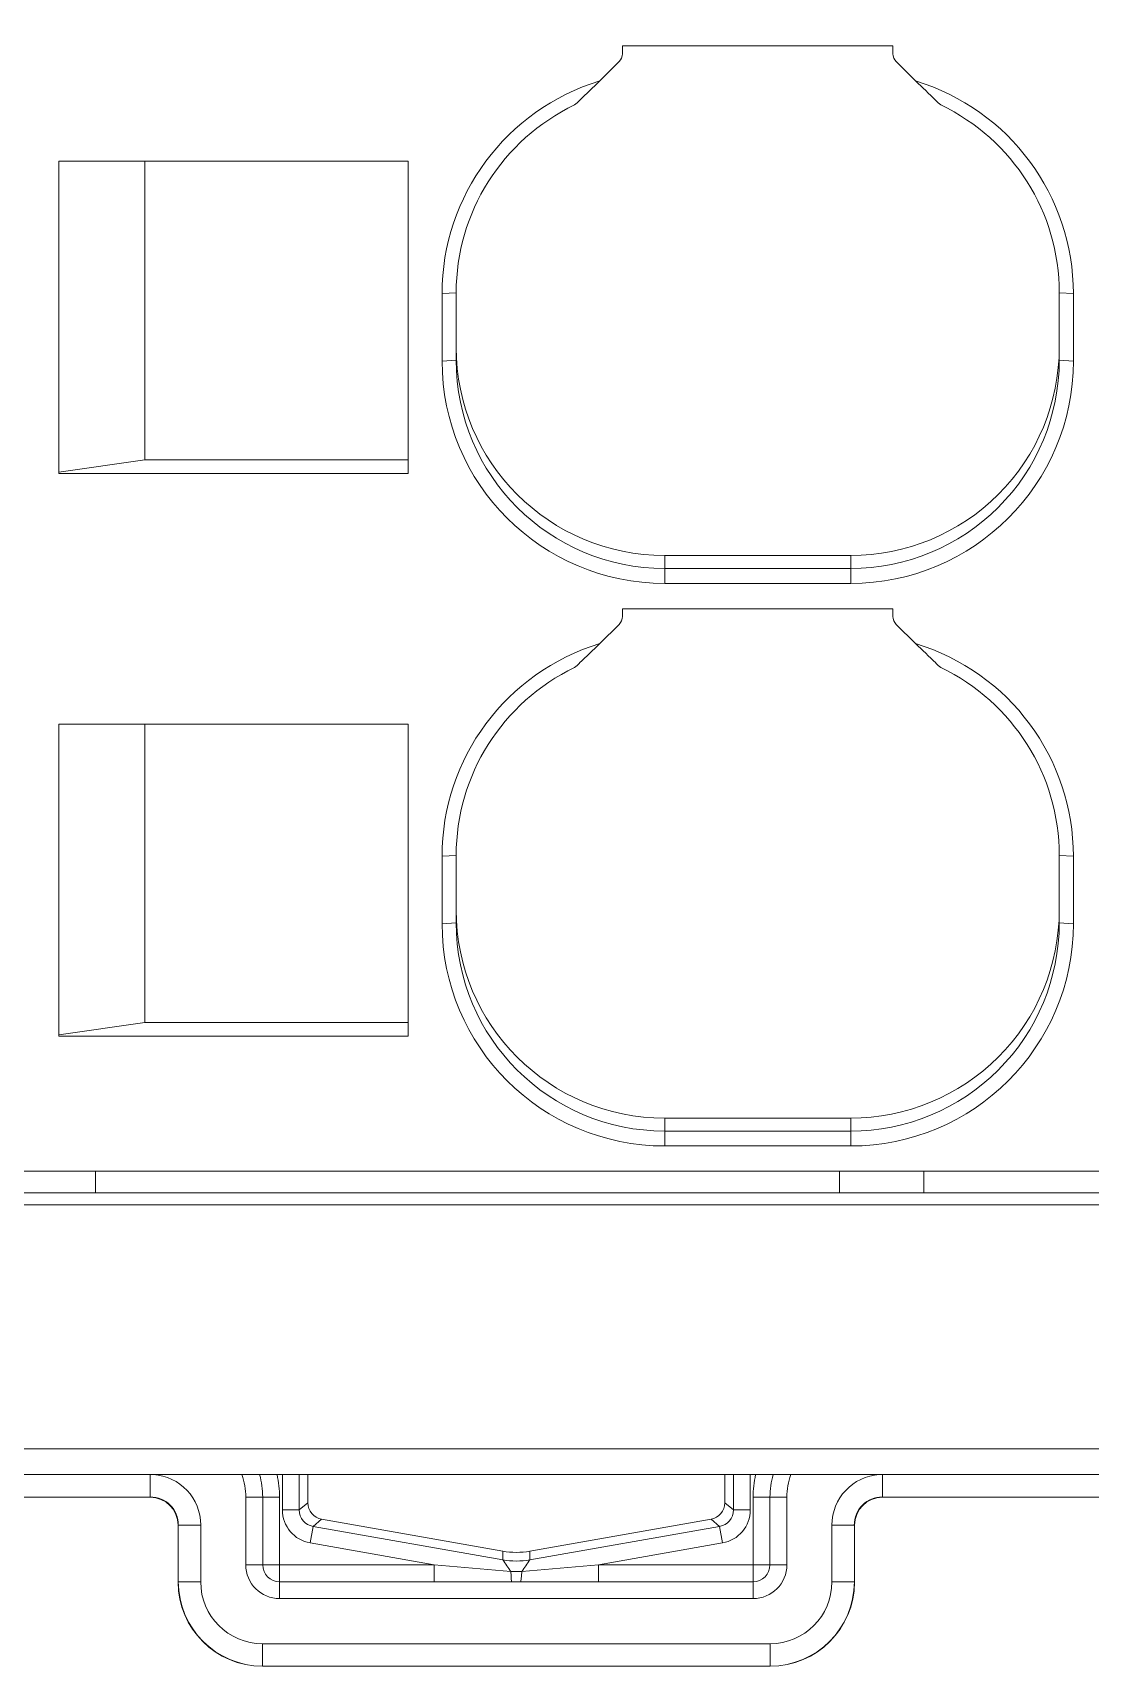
# Model space of a CAD drawing. Header units: millimetres. Extents: x 41350 to 54029, y 25852 to 34717.
# Drawn here: x 46973.32 to 46992.08, y 33660.77 to 33689.75 of the extents above; entities that cross this region are included whole.
import ezdxf

# ---------------------------------------------------------------- set-up
doc = ezdxf.new("R2010")
doc.units = ezdxf.units.MM
doc.set_wipeout_variables(frame=1)
doc.layers.add('SI-ORMAR-Oprema', color=30, linetype='Continuous', lineweight=5)

# ---------------------------------------------------------------- blocks, each defined once
blk = doc.blocks.new('sie_red1200')
at = {"layer": 'SI-ORMAR-Oprema'}
for p, q in [((79782.808, 29280.563), (79788.309, 29280.563)), ((79788.314, 29280.566), (79782.809, 29280.566)), ((79788.309, 29280.563), (79788.311, 29280.563)), ((79788.311, 29280.563), (79788.314, 29280.566)), ((79790.009, 29279.363), (79790.009, 29280.563)), ((79790.309, 29280.563), (79790.009, 29280.563)), ((79790.309, 29280.563), (79790.309, 29279.363)), ((79790.609, 29280.563), (79790.309, 29280.563)), ((79790.609, 29280.563), (79790.609, 29279.363)), ((79799.009, 29279.363), (79799.009, 29280.563)), ((79799.309, 29280.563), (79799.009, 29280.563)), ((79799.309, 29279.363), (79799.309, 29280.563)), ((79799.609, 29280.563), (79799.309, 29280.563)), ((79799.609, 29280.563), (79799.609, 29279.363)), ((79806.809, 29280.566), (79801.304, 29280.566)), ((79801.304, 29280.566), (79801.307, 29280.563)), ((79801.307, 29280.563), (79801.308, 29280.563)), ((79806.809, 29280.563), (79801.308, 29280.563)), ((79790.659, 29280.338), (79790.957, 29280.338)), ((79790.957, 29280.338), (79791.109, 29280.465)), ((79798.509, 29280.465), (79798.661, 29280.338)), ((79798.661, 29280.338), (79798.958, 29280.338)), ((79788.812, 29280.068), (79788.809, 29280.065)), ((79788.809, 29280.065), (79788.809, 29280.063)), ((79788.809, 29280.063), (79788.809, 29279.062)), ((79788.812, 29279.06), (79788.812, 29280.068)), ((79789.21, 29280.068), (79788.812, 29280.068)), ((79789.21, 29280.068), (79789.21, 29279.06)), ((79791.151, 29279.751), (79791.203, 29280.045)), ((79791.355, 29280.172), (79791.203, 29280.045)), ((79791.203, 29280.045), (79794.567, 29279.451)), ((79794.567, 29279.605), (79791.355, 29280.172)), ((79798.263, 29280.172), (79795.05, 29279.605)), ((79795.05, 29279.451), (79798.414, 29280.045)), ((79798.414, 29280.045), (79798.263, 29280.172)), ((79798.414, 29280.045), (79798.466, 29279.751)), ((79800.407, 29279.06), (79800.407, 29280.068)), ((79800.806, 29280.068), (79800.407, 29280.068)), ((79800.809, 29280.065), (79800.806, 29280.068)), ((79800.806, 29280.068), (79800.806, 29279.06)), ((79800.809, 29280.063), (79800.809, 29280.065)), ((79800.809, 29280.063), (79800.809, 29279.062)), ((79793.354, 29279.363), (79791.151, 29279.751)), ((79798.466, 29279.751), (79796.264, 29279.363)), ((79790.309, 29279.363), (79790.009, 29279.363)), ((79790.609, 29279.363), (79790.309, 29279.363)), ((79790.609, 29279.363), (79793.354, 29279.363)), ((79790.609, 29279.063), (79790.609, 29279.363)), ((79793.354, 29279.063), (79793.354, 29279.363)), ((79793.354, 29279.363), (79794.712, 29279.245)), ((79794.567, 29279.451), (79794.567, 29279.605)), ((79794.906, 29279.245), (79796.264, 29279.363)), ((79795.05, 29279.605), (79795.05, 29279.451)), ((79796.264, 29279.363), (79799.009, 29279.363)), ((79796.264, 29279.063), (79796.264, 29279.363)), ((79799.309, 29279.363), (79799.009, 29279.363)), ((79799.009, 29279.063), (79799.009, 29279.363)), ((79799.609, 29279.363), (79799.309, 29279.363)), ((79788.809, 29279.062), (79788.809, 29279.057)), ((79788.809, 29279.057), (79788.812, 29279.06)), ((79789.21, 29279.06), (79788.812, 29279.06)), ((79790.609, 29279.063), (79799.009, 29279.063)), ((79790.609, 29279.063), (79790.609, 29278.763)), ((79799.009, 29279.063), (79799.009, 29278.763)), ((79800.806, 29279.06), (79800.407, 29279.06)), ((79800.806, 29279.06), (79800.809, 29279.057)), ((79800.809, 29279.057), (79800.809, 29279.062)), ((79799.009, 29278.763), (79790.609, 29278.763)), ((79790.306, 29277.964), (79799.311, 29277.964)), ((79790.306, 29277.566), (79790.306, 29277.964)), ((79799.311, 29277.964), (79799.311, 29277.566)), ((79790.306, 29277.566), (79790.303, 29277.563)), ((79790.303, 29277.563), (79790.308, 29277.563)), ((79799.311, 29277.566), (79790.306, 29277.566)), ((79799.31, 29277.563), (79790.308, 29277.563)), ((79799.31, 29277.563), (79799.314, 29277.563)), ((79799.314, 29277.563), (79799.311, 29277.566))]:
    blk.add_line(p, q, dxfattribs=at)
for centre, radius, start, end in [((79788.318, 29280.072), 0.494, 359.4758, 90.5242), ((79801.299, 29280.072), 0.494, 89.4758, 180.5242), ((79791.249, 29280.333), 0.292, 179.0499, 260.9501), ((79798.367, 29280.335), 0.294, 279.3718, 0.6282), ((79790.609, 29279.363), 0.6, 180, 270), ((79790.609, 29279.363), 0.3, 180, 270), ((79807.53, 29288.366), 15.732, 214.5183, 215.4351), ((79794.809, 29280.841), 1.411, 260.15, 279.85), ((79781.909, 29288.491), 15.95, 324.5712, 325.4754), ((79799.009, 29279.363), 0.6, 270, 0), ((79799.009, 29279.363), 0.3, 270, 0), ((79790.309, 29279.063), 1.497, 180.0953, 269.9047), ((79794.809, 29285.365), 6.121, 269.092, 270.908), ((79799.309, 29279.063), 1.497, 270.0953, 359.9047)]:
    blk.add_arc(centre, radius, start, end, dxfattribs=at)
for centre, major_axis, ratio, start_param, end_param in [((79788.308, 29280.062), (-0.355, -0.355), 0.996963, 2.359993, 3.923193), ((79801.309, 29280.062), (0.355, -0.355), 0.996963, 2.359993, 3.923193), ((79791.264, 29280.345), (0.465, 0.391), 0.987397, 2.449699, 3.833486), ((79791.411, 29280.469), (0.233, 0.195), 0.987397, 2.449699, 3.833486), ((79798.206, 29280.469), (-0.233, 0.195), 0.987397, 2.449699, 3.833486), ((79798.354, 29280.345), (-0.465, 0.391), 0.987397, 2.449699, 3.833486), ((79794.809, 29280.995), (0, 1.411), 0.992317, 2.968374, 3.314811), ((79790.311, 29279.065), (1.064, 1.064), 0.996963, 2.359993, 3.923193), ((79790.314, 29279.069), (0.784, 0.784), 0.992433, 2.359993, 3.923193), ((79794.732, 29279.363), (0, -0.3), 0.075346, 5.116211, 6.283185), ((79794.885, 29279.363), (0, 0.3), 0.075346, 3.141593, 4.308567), ((79799.303, 29279.069), (-0.784, 0.784), 0.992433, 2.359993, 3.923193), ((79799.306, 29279.065), (-1.064, 1.064), 0.996963, 2.359993, 3.923193)]:
    blk.add_ellipse(centre, major_axis=major_axis, ratio=ratio, start_param=start_param, end_param=end_param, dxfattribs=at)
blk.add_wipeout([(79772.309, 29415.963), (79772.309, 29280.971), (79817.309, 29280.971), (79817.301, 29415.963)]).dxf.layer = 'SI-ORMAR-Oprema'
for p, q in [((79796.691, 29306.307), (79796.691, 29306.17)), ((79801.491, 29306.307), (79796.691, 29306.307)), ((79796.691, 29306.307), (79796.691, 29306.17)), ((79801.491, 29306.307), (79796.691, 29306.307)), ((79801.491, 29306.17), (79801.491, 29306.307)), ((79801.491, 29306.17), (79801.491, 29306.307)), ((79796.632, 29306.029), (79796.289, 29305.686)), ((79796.632, 29306.029), (79796.289, 29305.686)), ((79801.892, 29305.686), (79801.549, 29306.029)), ((79801.892, 29305.686), (79801.549, 29306.029)), ((79786.691, 29298.721), (79786.691, 29304.261)), ((79792.891, 29304.261), (79786.691, 29304.261)), ((79786.691, 29298.721), (79786.691, 29304.261)), ((79792.891, 29304.261), (79786.691, 29304.261)), ((79788.219, 29298.965), (79788.219, 29304.261)), ((79788.219, 29298.965), (79788.219, 29304.261)), ((79792.891, 29298.721), (79792.891, 29304.261)), ((79792.891, 29298.721), (79792.891, 29304.261)), ((79793.491, 29301.915), (79793.741, 29301.93)), ((79793.491, 29301.915), (79793.741, 29301.93)), ((79793.491, 29300.717), (79793.491, 29301.915)), ((79793.491, 29300.717), (79793.491, 29301.915)), ((79793.741, 29300.732), (79793.741, 29301.93)), ((79793.741, 29300.732), (79793.741, 29301.93)), ((79804.441, 29301.93), (79804.691, 29301.915)), ((79804.441, 29300.732), (79804.441, 29301.93)), ((79804.441, 29301.93), (79804.691, 29301.915)), ((79804.441, 29300.732), (79804.441, 29301.93)), ((79804.691, 29300.717), (79804.691, 29301.915)), ((79804.691, 29300.717), (79804.691, 29301.915)), ((79793.491, 29300.717), (79793.741, 29300.732)), ((79793.491, 29300.717), (79793.741, 29300.732)), ((79804.441, 29300.732), (79804.691, 29300.717)), ((79804.441, 29300.732), (79804.691, 29300.717)), ((79786.691, 29298.745), (79788.219, 29298.965)), ((79786.691, 29298.745), (79788.219, 29298.965)), ((79788.219, 29298.965), (79792.891, 29298.965)), ((79788.219, 29298.965), (79792.891, 29298.965)), ((79792.891, 29298.721), (79786.691, 29298.721)), ((79792.891, 29298.721), (79786.691, 29298.721)), ((79800.741, 29297.268), (79797.441, 29297.268)), ((79797.441, 29297.268), (79797.441, 29297.039)), ((79800.741, 29297.268), (79797.441, 29297.268)), ((79797.441, 29297.268), (79797.441, 29297.039)), ((79797.441, 29297.039), (79797.441, 29296.774)), ((79800.741, 29297.039), (79797.441, 29297.039)), ((79797.441, 29297.039), (79797.441, 29296.774)), ((79800.741, 29297.039), (79797.441, 29297.039)), ((79800.741, 29297.268), (79800.741, 29297.039)), ((79800.741, 29297.268), (79800.741, 29297.039)), ((79800.741, 29297.039), (79800.741, 29296.774)), ((79800.741, 29297.039), (79800.741, 29296.774)), ((79800.741, 29296.774), (79797.441, 29296.774)), ((79800.741, 29296.774), (79797.441, 29296.774)), ((79796.691, 29296.325), (79796.691, 29296.188)), ((79801.491, 29296.325), (79796.691, 29296.325)), ((79796.691, 29296.325), (79796.691, 29296.188)), ((79801.491, 29296.325), (79796.691, 29296.325)), ((79801.491, 29296.188), (79801.491, 29296.325)), ((79801.491, 29296.188), (79801.491, 29296.325)), ((79796.632, 29296.047), (79796.289, 29295.705)), ((79796.632, 29296.047), (79796.289, 29295.705)), ((79801.892, 29295.705), (79801.549, 29296.047)), ((79801.892, 29295.705), (79801.549, 29296.047)), ((79786.691, 29288.74), (79786.691, 29294.279)), ((79792.891, 29294.279), (79786.691, 29294.279)), ((79786.691, 29288.74), (79786.691, 29294.279)), ((79792.891, 29294.279), (79786.691, 29294.279)), ((79788.219, 29288.984), (79788.219, 29294.279)), ((79788.219, 29288.984), (79788.219, 29294.279)), ((79792.891, 29288.74), (79792.891, 29294.279)), ((79792.891, 29288.74), (79792.891, 29294.279)), ((79793.491, 29291.934), (79793.741, 29291.949)), ((79793.491, 29291.934), (79793.741, 29291.949)), ((79793.491, 29290.736), (79793.491, 29291.934)), ((79793.491, 29290.736), (79793.491, 29291.934)), ((79793.741, 29290.751), (79793.741, 29291.949)), ((79793.741, 29290.751), (79793.741, 29291.949)), ((79804.441, 29291.949), (79804.691, 29291.934)), ((79804.441, 29290.751), (79804.441, 29291.949)), ((79804.441, 29291.949), (79804.691, 29291.934)), ((79804.441, 29290.751), (79804.441, 29291.949)), ((79804.691, 29290.736), (79804.691, 29291.934)), ((79804.691, 29290.736), (79804.691, 29291.934)), ((79793.491, 29290.736), (79793.741, 29290.751)), ((79793.491, 29290.736), (79793.741, 29290.751)), ((79804.441, 29290.751), (79804.691, 29290.736)), ((79804.441, 29290.751), (79804.691, 29290.736)), ((79786.691, 29288.764), (79788.219, 29288.984)), ((79786.691, 29288.764), (79788.219, 29288.984)), ((79788.219, 29288.984), (79792.891, 29288.984)), ((79788.219, 29288.984), (79792.891, 29288.984)), ((79792.891, 29288.74), (79786.691, 29288.74)), ((79792.891, 29288.74), (79786.691, 29288.74)), ((79800.741, 29287.287), (79797.441, 29287.287)), ((79797.441, 29287.287), (79797.441, 29287.058)), ((79800.741, 29287.287), (79797.441, 29287.287)), ((79797.441, 29287.287), (79797.441, 29287.058)), ((79800.741, 29287.287), (79800.741, 29287.058)), ((79800.741, 29287.287), (79800.741, 29287.058)), ((79797.441, 29287.058), (79797.441, 29286.793)), ((79800.741, 29287.058), (79797.441, 29287.058)), ((79797.441, 29287.058), (79797.441, 29286.793)), ((79800.741, 29287.058), (79797.441, 29287.058)), ((79800.741, 29287.058), (79800.741, 29286.793)), ((79800.741, 29287.058), (79800.741, 29286.793)), ((79800.741, 29286.793), (79797.441, 29286.793)), ((79800.741, 29286.793), (79797.441, 29286.793)), ((79809.641, 29286.344), (79782.441, 29286.344)), ((79809.641, 29286.344), (79782.441, 29286.344)), ((79787.341, 29285.963), (79787.341, 29286.344)), ((79800.541, 29286.344), (79800.541, 29285.963)), ((79802.041, 29286.344), (79802.041, 29285.963)), ((79781.309, 29285.963), (79809.909, 29285.963)), ((79809.909, 29285.747), (79781.309, 29285.747)), ((79773.809, 29281.421), (79815.809, 29281.421)), ((79815.809, 29280.963), (79773.809, 29280.963)), ((79788.314, 29280.964), (79788.314, 29280.566)), ((79790.659, 29280.338), (79790.659, 29280.963)), ((79790.957, 29280.963), (79790.957, 29280.338)), ((79791.109, 29280.465), (79791.109, 29280.963)), ((79798.509, 29280.963), (79798.509, 29280.465)), ((79798.661, 29280.338), (79798.661, 29280.963)), ((79798.958, 29280.963), (79798.958, 29280.338)), ((79801.304, 29280.566), (79801.304, 29280.964))]:
    blk.add_line(p, q, dxfattribs=at)
for centre, radius, start, end in [((79866.634, 29232.213), 101.719, 133.75368, 134.03345), ((79866.634, 29232.213), 101.719, 133.75368, 134.03345), ((79731.548, 29232.213), 101.719, 45.96655, 46.24632), ((79731.548, 29232.213), 101.719, 45.96655, 46.24632), ((79794.484, 29306.839), 2.082, 310.7256, 314.0314), ((79794.484, 29306.839), 2.082, 310.7256, 314.0314), ((79803.697, 29306.839), 2.082, 225.9686, 229.2744), ((79803.697, 29306.839), 2.082, 225.9686, 229.2744), ((79866.634, 29222.232), 101.719, 133.75368, 134.03345), ((79866.634, 29222.232), 101.719, 133.75368, 134.03345), ((79731.548, 29222.232), 101.719, 45.96655, 46.24632), ((79731.548, 29222.232), 101.719, 45.96655, 46.24632), ((79794.484, 29296.857), 2.082, 310.7256, 314.0314), ((79794.484, 29296.857), 2.082, 310.7256, 314.0314), ((79803.697, 29296.857), 2.082, 225.9686, 229.2744), ((79803.697, 29296.857), 2.082, 225.9686, 229.2744), ((79788.809, 29280.563), 1.2, 0, 19.4712), ((79788.809, 29280.563), 1.5, 0, 15.466), ((79788.809, 29280.563), 1.8, 0, 12.8396), ((79800.809, 29280.563), 1.8, 167.1604, 180), ((79800.809, 29280.563), 1.5, 164.534, 180), ((79800.809, 29280.563), 1.2, 160.5288, 180)]:
    blk.add_arc(centre, radius, start, end, dxfattribs=at)
for centre, major_axis, ratio, start_param, end_param in [((79796.491, 29306.17), (0.2, 0), 0.998135, 5.497787, 6.283185), ((79796.491, 29306.17), (0.2, 0), 0.998135, 5.497787, 6.283185), ((79801.691, 29306.17), (0.2, 0), 0.998135, 3.141593, 3.926991), ((79801.691, 29306.17), (0.2, 0), 0.998135, 3.141593, 3.926991), ((79797.441, 29301.915), (-3.95, 0), 0.998135, 5.008229, 6.283185), ((79797.441, 29301.915), (-3.95, 0), 0.998135, 5.008229, 6.283185), ((79800.741, 29301.915), (-3.95, 0), 0.998135, 3.141593, 4.416549), ((79800.741, 29301.915), (-3.95, 0), 0.998135, 3.141593, 4.416549), ((79797.441, 29301.93), (3.7, 0), 0.998135, 2.017456, 3.141593), ((79797.441, 29301.93), (3.7, 0), 0.998135, 2.017456, 3.141593), ((79800.741, 29301.93), (3.7, 0), 0.998135, 0, 1.124137), ((79800.741, 29301.93), (3.7, 0), 0.998135, 0, 1.124137), ((79797.441, 29300.961), (3.7, 0), 0.998135, 3.141593, 4.712389), ((79797.441, 29300.961), (3.7, 0), 0.998135, 3.141593, 4.712389), ((79800.741, 29300.961), (-3.7, 0), 0.998135, 1.570796, 3.141593), ((79800.741, 29300.961), (-3.7, 0), 0.998135, 1.570796, 3.141593), ((79797.441, 29300.717), (3.95, 0), 0.998135, 3.141593, 4.712389), ((79797.441, 29300.717), (3.95, 0), 0.998135, 3.141593, 4.712389), ((79797.441, 29300.732), (-3.7, 0), 0.998135, 0, 1.570796), ((79797.441, 29300.732), (-3.7, 0), 0.998135, 0, 1.570796), ((79800.741, 29300.732), (-3.7, 0), 0.998135, 1.570796, 3.141593), ((79800.741, 29300.732), (-3.7, 0), 0.998135, 1.570796, 3.141593), ((79800.741, 29300.717), (3.95, 0), 0.998135, 4.712389, 6.283185), ((79800.741, 29300.717), (3.95, 0), 0.998135, 4.712389, 6.283185), ((79796.491, 29296.188), (0.2, 0), 0.998135, 5.497787, 6.283185), ((79796.491, 29296.188), (0.2, 0), 0.998135, 5.497787, 6.283185), ((79801.691, 29296.188), (0.2, 0), 0.998135, 3.141593, 3.926991), ((79801.691, 29296.188), (0.2, 0), 0.998135, 3.141593, 3.926991), ((79797.441, 29291.934), (-3.95, 0), 0.998135, 5.008229, 6.283185), ((79797.441, 29291.934), (-3.95, 0), 0.998135, 5.008229, 6.283185), ((79800.741, 29291.934), (-3.95, 0), 0.998135, 3.141593, 4.416549), ((79800.741, 29291.934), (-3.95, 0), 0.998135, 3.141593, 4.416549), ((79797.441, 29291.949), (3.7, 0), 0.998135, 2.017456, 3.141593), ((79797.441, 29291.949), (3.7, 0), 0.998135, 2.017456, 3.141593), ((79800.741, 29291.949), (3.7, 0), 0.998135, 0, 1.124137), ((79800.741, 29291.949), (3.7, 0), 0.998135, 0, 1.124137), ((79797.441, 29290.98), (3.7, 0), 0.998135, 3.141593, 4.712389), ((79797.441, 29290.98), (3.7, 0), 0.998135, 3.141593, 4.712389), ((79800.741, 29290.98), (-3.7, 0), 0.998135, 1.570796, 3.141593), ((79800.741, 29290.98), (-3.7, 0), 0.998135, 1.570796, 3.141593), ((79797.441, 29290.736), (3.95, 0), 0.998135, 3.141593, 4.712389), ((79797.441, 29290.736), (3.95, 0), 0.998135, 3.141593, 4.712389), ((79797.441, 29290.751), (-3.7, 0), 0.998135, 0, 1.570796), ((79797.441, 29290.751), (-3.7, 0), 0.998135, 0, 1.570796), ((79800.741, 29290.751), (-3.7, 0), 0.998135, 1.570796, 3.141593), ((79800.741, 29290.751), (-3.7, 0), 0.998135, 1.570796, 3.141593), ((79800.741, 29290.736), (3.95, 0), 0.998135, 4.712389, 6.283185), ((79800.741, 29290.736), (3.95, 0), 0.998135, 4.712389, 6.283185), ((79788.307, 29280.061), (-0.641, -0.641), 0.992433, 2.359993, 3.865025), ((79801.311, 29280.061), (0.641, -0.641), 0.992433, 2.41816, 3.923193)]:
    blk.add_ellipse(centre, major_axis=major_axis, ratio=ratio, start_param=start_param, end_param=end_param, dxfattribs=at)

msp = doc.modelspace()

# ---------------------------------------------------------------- block references
msp.add_blockref('sie_red1200', (-32812.912, 4383.206))

doc.saveas('drawing.dxf')
